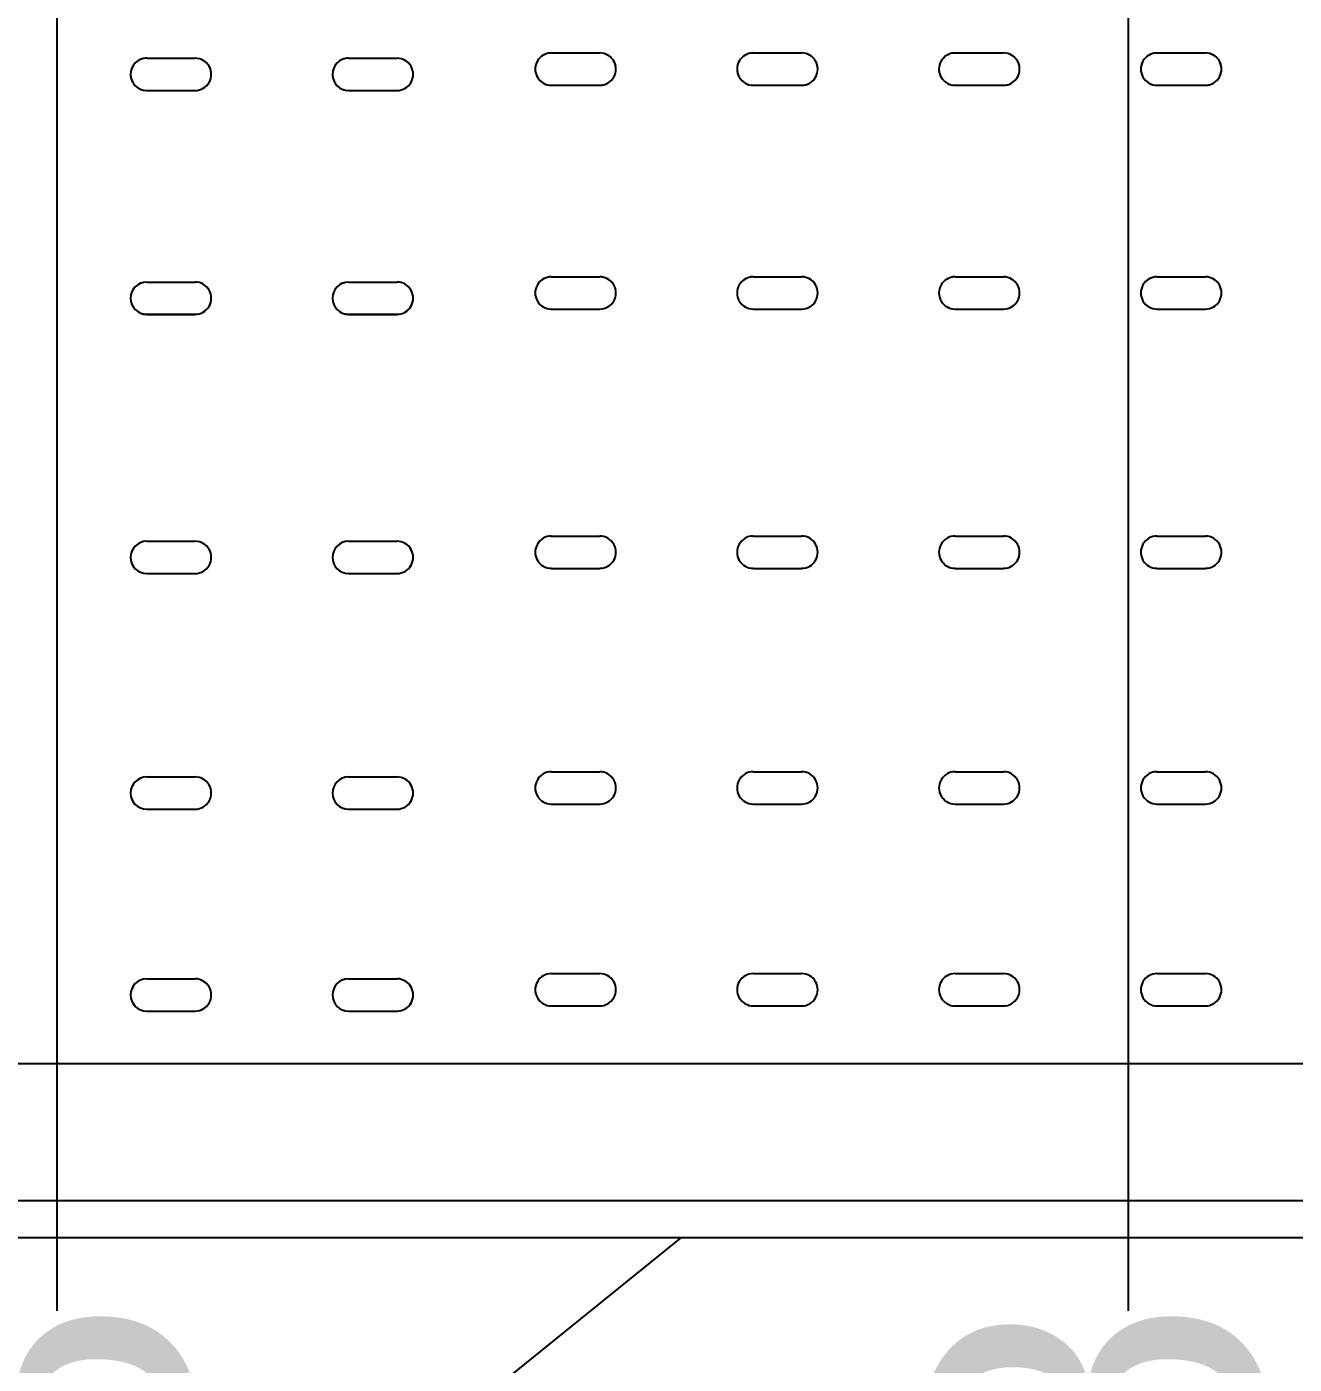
# Model space of a CAD drawing. Extents: x -2975 to 7327, y -1166 to 1029.
# Drawn here: x 477.46 to 515.13, y 864.81 to 904.55 of the extents above; entities that cross this region are included whole.
import ezdxf

# ---------------------------------------------------------------- set-up
doc = ezdxf.new("R2010")
doc.units = 0
doc.header["$PDMODE"] = 34
doc.linetypes.add('XR-Mince$0$Anchor Stor (Ground Floor Plan ) Xref$2$Retail Building ( Ground Floor ) Xref$0$HIDDEN', pattern=[0.375, 0.25, -0.125])
for name, color, linetype in [('E-TEXT-LIGHTING', 7, 'Continuous'), ('HVAC Duct', 5, 'Continuous'), ('M-FIRE FIGHTING-2 INCH', 1, 'Continuous'), ('M-HVAC-BLUE', 5, 'Continuous'), ('XR-Mince$0$EQUIPMENT', 15, 'Continuous'), ('XR-Mince$0$EQUIPMENTS', 15, 'Continuous'), ('XR-Mince$0$fur dashed', 15, 'XR-Mince$0$Anchor Stor (Ground Floor Plan ) Xref$2$Retail Building ( Ground Floor ) Xref$0$HIDDEN'), ('XR-Mince$0$TAXT', 8, 'Continuous')]:
    doc.layers.add(name, color=color, linetype=linetype)
doc.styles.get("Standard").update_dxf_attribs({"font": 'arial.ttf'})
doc.dimstyles.new('ISO-25', dxfattribs={"dimtxt": 10, "dimasz": 2.5, "dimexe": 1.25, "dimexo": 0.625, "dimtad": 0, "dimtxsty": 'Standard', "dimcen": 2.5, "dimadec": 0, "dimazin": 0, "dimtfac": 1, "dimtix": 1, "dimtmove": 0, "dimatfit": 3, "dimfxl": 1, "dimarcsym": 0})

# ---------------------------------------------------------------- blocks, each defined once
blk = doc.blocks.new('XR-Mince$0$A$C27630E02')
at = {"layer": 'XR-Mince$0$EQUIPMENT'}
for p, q in [((0.45, 1.2), (0.45, 0)), ((0.11057, 0.95258), (0.11057, 0.93818)), ((0.11057, 0.95258), (0.11057, 0.93818)), ((0.12017, 0.95258), (0.12017, 0.93818)), ((0.12017, 0.95258), (0.12017, 0.93818)), ((0.1771, 0.95258), (0.1771, 0.93818)), ((0.1771, 0.95258), (0.1771, 0.93818)), ((0.1867, 0.95258), (0.1867, 0.93818)), ((0.1867, 0.95258), (0.1867, 0.93818)), ((0.25413, 0.95258), (0.25413, 0.93818)), ((0.25413, 0.95258), (0.25413, 0.93818)), ((0.26373, 0.95258), (0.26373, 0.93818)), ((0.26373, 0.95258), (0.26373, 0.93818)), ((0.32417, 0.95258), (0.32417, 0.93818)), ((0.32417, 0.95258), (0.32417, 0.93818)), ((0.33377, 0.95258), (0.33377, 0.93818)), ((0.33377, 0.95258), (0.33377, 0.93818)), ((0.38417, 0.95258), (0.38417, 0.93818)), ((0.38417, 0.95258), (0.38417, 0.93818)), ((0.39377, 0.95258), (0.39377, 0.93818)), ((0.39377, 0.95258), (0.39377, 0.93818)), ((0.11057, 0.89258), (0.11057, 0.87818)), ((0.11057, 0.89258), (0.11057, 0.87818)), ((0.12017, 0.89258), (0.12017, 0.87818)), ((0.12017, 0.89258), (0.12017, 0.87818)), ((0.1771, 0.89258), (0.1771, 0.87818)), ((0.1771, 0.89258), (0.1771, 0.87818)), ((0.1867, 0.89258), (0.1867, 0.87818)), ((0.1867, 0.89258), (0.1867, 0.87818)), ((0.25413, 0.89258), (0.25413, 0.87818)), ((0.25413, 0.89258), (0.25413, 0.87818)), ((0.26373, 0.89258), (0.26373, 0.87818)), ((0.26373, 0.89258), (0.26373, 0.87818)), ((0.32417, 0.89258), (0.32417, 0.87818)), ((0.32417, 0.89258), (0.32417, 0.87818)), ((0.33377, 0.89258), (0.33377, 0.87818)), ((0.33377, 0.89258), (0.33377, 0.87818)), ((0.38417, 0.89258), (0.38417, 0.87818)), ((0.38417, 0.89258), (0.38417, 0.87818)), ((0.39377, 0.89258), (0.39377, 0.87818)), ((0.39377, 0.89258), (0.39377, 0.87818)), ((0.10902, 0.83233), (0.10902, 0.81793)), ((0.10902, 0.83233), (0.10902, 0.81793)), ((0.11862, 0.83233), (0.11862, 0.81793)), ((0.11862, 0.83233), (0.11862, 0.81793)), ((0.17555, 0.83233), (0.17555, 0.81793)), ((0.17555, 0.83233), (0.17555, 0.81793)), ((0.18515, 0.83233), (0.18515, 0.81793)), ((0.18515, 0.83233), (0.18515, 0.81793)), ((0.25258, 0.83233), (0.25258, 0.81793)), ((0.25258, 0.83233), (0.25258, 0.81793)), ((0.26218, 0.83233), (0.26218, 0.81793)), ((0.26218, 0.83233), (0.26218, 0.81793)), ((0.32262, 0.83233), (0.32262, 0.81793)), ((0.32262, 0.83233), (0.32262, 0.81793)), ((0.33222, 0.83233), (0.33222, 0.81793)), ((0.33222, 0.83233), (0.33222, 0.81793)), ((0.38262, 0.83233), (0.38262, 0.81793)), ((0.38262, 0.83233), (0.38262, 0.81793)), ((0.39222, 0.83233), (0.39222, 0.81793)), ((0.39222, 0.83233), (0.39222, 0.81793)), ((0.10902, 0.77233), (0.10902, 0.75793)), ((0.10902, 0.77233), (0.10902, 0.75793)), ((0.11862, 0.77233), (0.11862, 0.75793)), ((0.11862, 0.77233), (0.11862, 0.75793)), ((0.17555, 0.77233), (0.17555, 0.75793)), ((0.17555, 0.77233), (0.17555, 0.75793)), ((0.18515, 0.77233), (0.18515, 0.75793)), ((0.18515, 0.77233), (0.18515, 0.75793)), ((0.25258, 0.77233), (0.25258, 0.75793)), ((0.25258, 0.77233), (0.25258, 0.75793)), ((0.26218, 0.77233), (0.26218, 0.75793)), ((0.26218, 0.77233), (0.26218, 0.75793)), ((0.32262, 0.77233), (0.32262, 0.75793)), ((0.32262, 0.77233), (0.32262, 0.75793)), ((0.33222, 0.77233), (0.33222, 0.75793)), ((0.33222, 0.77233), (0.33222, 0.75793)), ((0.38262, 0.77233), (0.38262, 0.75793)), ((0.38262, 0.77233), (0.38262, 0.75793)), ((0.39222, 0.77233), (0.39222, 0.75793)), ((0.39222, 0.77233), (0.39222, 0.75793)), ((0.10902, 0.71233), (0.10902, 0.69793)), ((0.10902, 0.71233), (0.10902, 0.69793)), ((0.11862, 0.71233), (0.11862, 0.69793)), ((0.11862, 0.71233), (0.11862, 0.69793)), ((0.17555, 0.71233), (0.17555, 0.69793)), ((0.17555, 0.71233), (0.17555, 0.69793)), ((0.18515, 0.71233), (0.18515, 0.69793)), ((0.18515, 0.71233), (0.18515, 0.69793)), ((0.25258, 0.71233), (0.25258, 0.69793)), ((0.25258, 0.71233), (0.25258, 0.69793)), ((0.26218, 0.71233), (0.26218, 0.69793)), ((0.26218, 0.71233), (0.26218, 0.69793)), ((0.32262, 0.71233), (0.32262, 0.69793)), ((0.32262, 0.71233), (0.32262, 0.69793)), ((0.33222, 0.71233), (0.33222, 0.69793)), ((0.33222, 0.71233), (0.33222, 0.69793)), ((0.38262, 0.71233), (0.38262, 0.69793)), ((0.38262, 0.71233), (0.38262, 0.69793)), ((0.39222, 0.71233), (0.39222, 0.69793)), ((0.39222, 0.71233), (0.39222, 0.69793)), ((0.10902, 0.65233), (0.10902, 0.63793)), ((0.10902, 0.65233), (0.10902, 0.63793)), ((0.11862, 0.65233), (0.11862, 0.63793)), ((0.11862, 0.65233), (0.11862, 0.63793)), ((0.17555, 0.65233), (0.17555, 0.63793)), ((0.17555, 0.65233), (0.17555, 0.63793)), ((0.18515, 0.65233), (0.18515, 0.63793)), ((0.18515, 0.65233), (0.18515, 0.63793)), ((0.25258, 0.65233), (0.25258, 0.63793)), ((0.25258, 0.65233), (0.25258, 0.63793)), ((0.26218, 0.65233), (0.26218, 0.63793)), ((0.26218, 0.65233), (0.26218, 0.63793)), ((0.32262, 0.65233), (0.32262, 0.63793)), ((0.32262, 0.65233), (0.32262, 0.63793)), ((0.33222, 0.65233), (0.33222, 0.63793)), ((0.33222, 0.65233), (0.33222, 0.63793)), ((0.38262, 0.65233), (0.38262, 0.63793)), ((0.38262, 0.65233), (0.38262, 0.63793)), ((0.39222, 0.65233), (0.39222, 0.63793)), ((0.39222, 0.65233), (0.39222, 0.63793))]:
    blk.add_line(p, q, dxfattribs=at)
at = {"layer": 'XR-Mince$0$EQUIPMENT', "extrusion": (0, 0, -1)}
for centre, major_axis, start_param, end_param in [((0.11537, 0.95258), (0.00339, 0.00339), 3.926991, 7.068583), ((0.11537, 0.95258), (0.00339, 0.00339), 3.926991, 7.068583), ((0.1819, 0.95258), (0.00339, 0.00339), 3.926991, 7.068583), ((0.1819, 0.95258), (0.00339, 0.00339), 3.926991, 7.068583), ((0.25893, 0.95258), (0.00339, 0.00339), 3.926991, 7.068583), ((0.25893, 0.95258), (0.00339, 0.00339), 3.926991, 7.068583), ((0.32897, 0.95258), (0.00339, 0.00339), 3.926991, 7.068583), ((0.32897, 0.95258), (0.00339, 0.00339), 3.926991, 7.068583), ((0.38897, 0.95258), (0.00339, 0.00339), 3.926991, 7.068583), ((0.38897, 0.95258), (0.00339, 0.00339), 3.926991, 7.068583), ((0.11537, 0.93818), (0.00339, 0.00339), 0.785398, 3.926991), ((0.11537, 0.93818), (0.00339, 0.00339), 0.785398, 3.926991), ((0.1819, 0.93818), (0.00339, 0.00339), 0.785398, 3.926991), ((0.1819, 0.93818), (0.00339, 0.00339), 0.785398, 3.926991), ((0.25893, 0.93818), (0.00339, 0.00339), 0.785398, 3.926991), ((0.25893, 0.93818), (0.00339, 0.00339), 0.785398, 3.926991), ((0.32897, 0.93818), (0.00339, 0.00339), 0.785398, 3.926991), ((0.32897, 0.93818), (0.00339, 0.00339), 0.785398, 3.926991), ((0.38897, 0.93818), (0.00339, 0.00339), 0.785398, 3.926991), ((0.38897, 0.93818), (0.00339, 0.00339), 0.785398, 3.926991), ((0.11537, 0.89258), (0.00339, 0.00339), 3.926991, 7.068583), ((0.11537, 0.89258), (0.00339, 0.00339), 3.926991, 7.068583), ((0.1819, 0.89258), (0.00339, 0.00339), 3.926991, 7.068583), ((0.1819, 0.89258), (0.00339, 0.00339), 3.926991, 7.068583), ((0.25893, 0.89258), (0.00339, 0.00339), 3.926991, 7.068583), ((0.25893, 0.89258), (0.00339, 0.00339), 3.926991, 7.068583), ((0.32897, 0.89258), (0.00339, 0.00339), 3.926991, 7.068583), ((0.32897, 0.89258), (0.00339, 0.00339), 3.926991, 7.068583), ((0.38897, 0.89258), (0.00339, 0.00339), 3.926991, 7.068583), ((0.38897, 0.89258), (0.00339, 0.00339), 3.926991, 7.068583), ((0.11537, 0.87818), (0.00339, 0.00339), 0.785398, 3.926991), ((0.11537, 0.87818), (0.00339, 0.00339), 0.785398, 3.926991), ((0.1819, 0.87818), (0.00339, 0.00339), 0.785398, 3.926991), ((0.1819, 0.87818), (0.00339, 0.00339), 0.785398, 3.926991), ((0.25893, 0.87818), (0.00339, 0.00339), 0.785398, 3.926991), ((0.25893, 0.87818), (0.00339, 0.00339), 0.785398, 3.926991), ((0.32897, 0.87818), (0.00339, 0.00339), 0.785398, 3.926991), ((0.32897, 0.87818), (0.00339, 0.00339), 0.785398, 3.926991), ((0.38897, 0.87818), (0.00339, 0.00339), 0.785398, 3.926991), ((0.38897, 0.87818), (0.00339, 0.00339), 0.785398, 3.926991), ((0.11382, 0.83233), (-0.00339, 0.00339), 5.497787, 8.63938), ((0.11382, 0.83233), (-0.00339, 0.00339), 5.497787, 8.63938), ((0.18035, 0.83233), (-0.00339, 0.00339), 5.497787, 8.63938), ((0.18035, 0.83233), (-0.00339, 0.00339), 5.497787, 8.63938), ((0.25738, 0.83233), (-0.00339, 0.00339), 5.497787, 8.63938), ((0.25738, 0.83233), (-0.00339, 0.00339), 5.497787, 8.63938), ((0.32742, 0.83233), (-0.00339, 0.00339), 5.497787, 8.63938), ((0.32742, 0.83233), (-0.00339, 0.00339), 5.497787, 8.63938), ((0.38742, 0.83233), (-0.00339, 0.00339), 5.497787, 8.63938), ((0.38742, 0.83233), (-0.00339, 0.00339), 5.497787, 8.63938), ((0.11382, 0.81793), (-0.00339, 0.00339), 2.356194, 5.497787), ((0.11382, 0.81793), (-0.00339, 0.00339), 2.356194, 5.497787), ((0.18035, 0.81793), (-0.00339, 0.00339), 2.356194, 5.497787), ((0.18035, 0.81793), (-0.00339, 0.00339), 2.356194, 5.497787), ((0.25738, 0.81793), (-0.00339, 0.00339), 2.356194, 5.497787), ((0.25738, 0.81793), (-0.00339, 0.00339), 2.356194, 5.497787), ((0.32742, 0.81793), (-0.00339, 0.00339), 2.356194, 5.497787), ((0.32742, 0.81793), (-0.00339, 0.00339), 2.356194, 5.497787), ((0.38742, 0.81793), (-0.00339, 0.00339), 2.356194, 5.497787), ((0.38742, 0.81793), (-0.00339, 0.00339), 2.356194, 5.497787), ((0.11382, 0.77233), (-0.00339, 0.00339), 5.497787, 8.63938), ((0.11382, 0.77233), (-0.00339, 0.00339), 5.497787, 8.63938), ((0.18035, 0.77233), (-0.00339, 0.00339), 5.497787, 8.63938), ((0.18035, 0.77233), (-0.00339, 0.00339), 5.497787, 8.63938), ((0.25738, 0.77233), (-0.00339, 0.00339), 5.497787, 8.63938), ((0.25738, 0.77233), (-0.00339, 0.00339), 5.497787, 8.63938), ((0.32742, 0.77233), (-0.00339, 0.00339), 5.497787, 8.63938), ((0.32742, 0.77233), (-0.00339, 0.00339), 5.497787, 8.63938), ((0.38742, 0.77233), (-0.00339, 0.00339), 5.497787, 8.63938), ((0.38742, 0.77233), (-0.00339, 0.00339), 5.497787, 8.63938), ((0.11382, 0.75793), (0.00339, 0.00339), 0.785398, 3.926991), ((0.11382, 0.75793), (0.00339, 0.00339), 0.785398, 3.926991), ((0.18035, 0.75793), (0.00339, 0.00339), 0.785398, 3.926991), ((0.18035, 0.75793), (0.00339, 0.00339), 0.785398, 3.926991), ((0.25738, 0.75793), (0.00339, 0.00339), 0.785398, 3.926991), ((0.25738, 0.75793), (0.00339, 0.00339), 0.785398, 3.926991), ((0.32742, 0.75793), (0.00339, 0.00339), 0.785398, 3.926991), ((0.32742, 0.75793), (0.00339, 0.00339), 0.785398, 3.926991), ((0.38742, 0.75793), (0.00339, 0.00339), 0.785398, 3.926991), ((0.38742, 0.75793), (0.00339, 0.00339), 0.785398, 3.926991), ((0.11382, 0.71233), (-0.00339, 0.00339), 5.497787, 8.63938), ((0.11382, 0.71233), (-0.00339, 0.00339), 5.497787, 8.63938), ((0.18035, 0.71233), (-0.00339, 0.00339), 5.497787, 8.63938), ((0.18035, 0.71233), (-0.00339, 0.00339), 5.497787, 8.63938), ((0.25738, 0.71233), (-0.00339, 0.00339), 5.497787, 8.63938), ((0.25738, 0.71233), (-0.00339, 0.00339), 5.497787, 8.63938), ((0.32742, 0.71233), (-0.00339, 0.00339), 5.497787, 8.63938), ((0.32742, 0.71233), (-0.00339, 0.00339), 5.497787, 8.63938), ((0.38742, 0.71233), (-0.00339, 0.00339), 5.497787, 8.63938), ((0.38742, 0.71233), (-0.00339, 0.00339), 5.497787, 8.63938), ((0.11382, 0.69793), (-0.00339, 0.00339), 2.356194, 5.497787), ((0.11382, 0.69793), (-0.00339, 0.00339), 2.356194, 5.497787), ((0.18035, 0.69793), (-0.00339, 0.00339), 2.356194, 5.497787), ((0.18035, 0.69793), (-0.00339, 0.00339), 2.356194, 5.497787), ((0.25738, 0.69793), (-0.00339, 0.00339), 2.356194, 5.497787), ((0.25738, 0.69793), (-0.00339, 0.00339), 2.356194, 5.497787), ((0.32742, 0.69793), (-0.00339, 0.00339), 2.356194, 5.497787), ((0.32742, 0.69793), (-0.00339, 0.00339), 2.356194, 5.497787), ((0.38742, 0.69793), (-0.00339, 0.00339), 2.356194, 5.497787), ((0.38742, 0.69793), (-0.00339, 0.00339), 2.356194, 5.497787), ((0.11382, 0.65233), (-0.00339, 0.00339), 5.497787, 8.63938), ((0.11382, 0.65233), (-0.00339, 0.00339), 5.497787, 8.63938), ((0.18035, 0.65233), (-0.00339, 0.00339), 5.497787, 8.63938), ((0.18035, 0.65233), (-0.00339, 0.00339), 5.497787, 8.63938), ((0.25738, 0.65233), (-0.00339, 0.00339), 5.497787, 8.63938), ((0.25738, 0.65233), (-0.00339, 0.00339), 5.497787, 8.63938), ((0.32742, 0.65233), (-0.00339, 0.00339), 5.497787, 8.63938), ((0.32742, 0.65233), (-0.00339, 0.00339), 5.497787, 8.63938), ((0.38742, 0.65233), (-0.00339, 0.00339), 5.497787, 8.63938), ((0.38742, 0.65233), (-0.00339, 0.00339), 5.497787, 8.63938), ((0.11382, 0.63793), (-0.00339, 0.00339), 2.356194, 5.497787), ((0.11382, 0.63793), (-0.00339, 0.00339), 2.356194, 5.497787), ((0.18035, 0.63793), (-0.00339, 0.00339), 2.356194, 5.497787), ((0.18035, 0.63793), (-0.00339, 0.00339), 2.356194, 5.497787), ((0.25738, 0.63793), (-0.00339, 0.00339), 2.356194, 5.497787), ((0.25738, 0.63793), (-0.00339, 0.00339), 2.356194, 5.497787), ((0.32742, 0.63793), (-0.00339, 0.00339), 2.356194, 5.497787), ((0.32742, 0.63793), (-0.00339, 0.00339), 2.356194, 5.497787), ((0.38742, 0.63793), (-0.00339, 0.00339), 2.356194, 5.497787), ((0.38742, 0.63793), (-0.00339, 0.00339), 2.356194, 5.497787)]:
    blk.add_ellipse(centre, major_axis=major_axis, ratio=1, start_param=start_param, end_param=end_param, dxfattribs=at)
blk = doc.blocks.new('XR-Mince$0$Equipment')
at = {"layer": 'XR-Mince$0$EQUIPMENTS', "linetype": 'ByBlock'}
for p, q in [((481.028, 896.968, 0), (482.468, 896.968, 0)), ((481.028, 896.968, 0), (482.468, 896.968, 0)), ((487.028, 896.968, 0), (488.468, 896.968, 0)), ((487.028, 896.968, 0), (488.468, 896.968, 0)), ((493.054, 897.123, 0), (494.494, 897.123, 0)), ((493.054, 897.123, 0), (494.494, 897.123, 0)), ((499.054, 897.123, 0), (500.494, 897.123, 0)), ((499.054, 897.123, 0), (500.494, 897.123, 0)), ((505.054, 897.123, 0), (506.494, 897.123, 0)), ((505.054, 897.123, 0), (506.494, 897.123, 0)), ((511.054, 897.123, 0), (512.494, 897.123, 0)), ((511.054, 897.123, 0), (512.494, 897.123, 0)), ((481.028, 896.008, 0), (482.468, 896.008, 0)), ((481.028, 896.008, 0), (482.468, 896.008, 0)), ((487.028, 896.008, 0), (488.468, 896.008, 0)), ((487.028, 896.008, 0), (488.468, 896.008, 0)), ((493.054, 896.163, 0), (494.494, 896.163, 0)), ((493.054, 896.163, 0), (494.494, 896.163, 0)), ((499.054, 896.163, 0), (500.494, 896.163, 0)), ((499.054, 896.163, 0), (500.494, 896.163, 0)), ((505.054, 896.163, 0), (506.494, 896.163, 0)), ((505.054, 896.163, 0), (506.494, 896.163, 0)), ((511.054, 896.163, 0), (512.494, 896.163, 0)), ((511.054, 896.163, 0), (512.494, 896.163, 0)), ((481.028, 889.264, 0), (482.468, 889.264, 0)), ((481.028, 889.264, 0), (482.468, 889.264, 0)), ((487.028, 889.264, 0), (488.468, 889.264, 0)), ((487.028, 889.264, 0), (488.468, 889.264, 0)), ((493.054, 889.419, 0), (494.494, 889.419, 0)), ((493.054, 889.419, 0), (494.494, 889.419, 0)), ((499.054, 889.419, 0), (500.494, 889.419, 0)), ((499.054, 889.419, 0), (500.494, 889.419, 0)), ((505.054, 889.419, 0), (506.494, 889.419, 0)), ((505.054, 889.419, 0), (506.494, 889.419, 0)), ((511.054, 889.419, 0), (512.494, 889.419, 0)), ((511.054, 889.419, 0), (512.494, 889.419, 0)), ((493.054, 888.459, 0), (494.494, 888.459, 0)), ((493.054, 888.459, 0), (494.494, 888.459, 0)), ((499.054, 888.459, 0), (500.494, 888.459, 0)), ((499.054, 888.459, 0), (500.494, 888.459, 0)), ((505.054, 888.459, 0), (506.494, 888.459, 0)), ((505.054, 888.459, 0), (506.494, 888.459, 0)), ((511.054, 888.459, 0), (512.494, 888.459, 0)), ((511.054, 888.459, 0), (512.494, 888.459, 0)), ((481.028, 888.304, 0), (482.468, 888.304, 0)), ((481.028, 888.304, 0), (482.468, 888.304, 0)), ((487.028, 888.304, 0), (488.468, 888.304, 0)), ((487.028, 888.304, 0), (488.468, 888.304, 0)), ((481.028, 882.26, 0), (482.468, 882.26, 0)), ((481.028, 882.26, 0), (482.468, 882.26, 0)), ((487.028, 882.26, 0), (488.468, 882.26, 0)), ((487.028, 882.26, 0), (488.468, 882.26, 0)), ((493.054, 882.415, 0), (494.494, 882.415, 0)), ((493.054, 882.415, 0), (494.494, 882.415, 0)), ((499.054, 882.415, 0), (500.494, 882.415, 0)), ((499.054, 882.415, 0), (500.494, 882.415, 0)), ((505.054, 882.415, 0), (506.494, 882.415, 0)), ((505.054, 882.415, 0), (506.494, 882.415, 0)), ((511.054, 882.415, 0), (512.494, 882.415, 0)), ((511.054, 882.415, 0), (512.494, 882.415, 0)), ((481.028, 881.3, 0), (482.468, 881.3, 0)), ((481.028, 881.3, 0), (482.468, 881.3, 0)), ((487.028, 881.3, 0), (488.468, 881.3, 0)), ((487.028, 881.3, 0), (488.468, 881.3, 0)), ((493.054, 881.455, 0), (494.494, 881.455, 0)), ((493.054, 881.455, 0), (494.494, 881.455, 0)), ((499.054, 881.455, 0), (500.494, 881.455, 0)), ((499.054, 881.455, 0), (500.494, 881.455, 0)), ((505.054, 881.455, 0), (506.494, 881.455, 0)), ((505.054, 881.455, 0), (506.494, 881.455, 0)), ((511.054, 881.455, 0), (512.494, 881.455, 0)), ((511.054, 881.455, 0), (512.494, 881.455, 0)), ((481.028, 876.26, 0), (482.468, 876.26, 0)), ((481.028, 876.26, 0), (482.468, 876.26, 0)), ((487.028, 876.26, 0), (488.468, 876.26, 0)), ((487.028, 876.26, 0), (488.468, 876.26, 0)), ((493.054, 876.415, 0), (494.494, 876.415, 0)), ((493.054, 876.415, 0), (494.494, 876.415, 0)), ((499.054, 876.415, 0), (500.494, 876.415, 0)), ((499.054, 876.415, 0), (500.494, 876.415, 0)), ((505.054, 876.415, 0), (506.494, 876.415, 0)), ((505.054, 876.415, 0), (506.494, 876.415, 0)), ((511.054, 876.415, 0), (512.494, 876.415, 0)), ((511.054, 876.415, 0), (512.494, 876.415, 0)), ((481.028, 875.3, 0), (482.468, 875.3, 0)), ((481.028, 875.3, 0), (482.468, 875.3, 0)), ((487.028, 875.3, 0), (488.468, 875.3, 0)), ((487.028, 875.3, 0), (488.468, 875.3, 0)), ((493.054, 875.455, 0), (494.494, 875.455, 0)), ((493.054, 875.455, 0), (494.494, 875.455, 0)), ((499.054, 875.455, 0), (500.494, 875.455, 0)), ((499.054, 875.455, 0), (500.494, 875.455, 0)), ((505.054, 875.455, 0), (506.494, 875.455, 0)), ((505.054, 875.455, 0), (506.494, 875.455, 0)), ((511.054, 875.455, 0), (512.494, 875.455, 0)), ((511.054, 875.455, 0), (512.494, 875.455, 0)), ((456.287, 869.677, 0), (576.287, 869.677, 0))]:
    blk.add_line(p, q, dxfattribs=at)
for centre, major_axis, start_param, end_param in [((481.028, 896.488, 0), (-0.339, -0.339), 3.926991, 7.068583), ((481.028, 896.488, 0), (-0.339, -0.339), 3.926991, 7.068583), ((482.468, 896.488, 0), (-0.339, -0.339), 0.785398, 3.926991), ((482.468, 896.488, 0), (-0.339, -0.339), 0.785398, 3.926991), ((487.028, 896.488, 0), (-0.339, -0.339), 3.926991, 7.068583), ((487.028, 896.488, 0), (-0.339, -0.339), 3.926991, 7.068583), ((488.468, 896.488, 0), (-0.339, -0.339), 0.785398, 3.926991), ((488.468, 896.488, 0), (-0.339, -0.339), 0.785398, 3.926991), ((493.054, 896.643, 0), (-0.339, 0.339), 5.497787, 8.63938), ((493.054, 896.643, 0), (-0.339, 0.339), 5.497787, 8.63938), ((494.494, 896.643, 0), (-0.339, 0.339), 2.356194, 5.497787), ((494.494, 896.643, 0), (-0.339, 0.339), 2.356194, 5.497787), ((499.054, 896.643, 0), (-0.339, 0.339), 5.497787, 8.63938), ((499.054, 896.643, 0), (-0.339, 0.339), 5.497787, 8.63938), ((500.494, 896.643, 0), (-0.339, -0.339), 0.785398, 3.926991), ((500.494, 896.643, 0), (-0.339, -0.339), 0.785398, 3.926991), ((505.054, 896.643, 0), (-0.339, 0.339), 5.497787, 8.63938), ((505.054, 896.643, 0), (-0.339, 0.339), 5.497787, 8.63938), ((506.494, 896.643, 0), (-0.339, 0.339), 2.356194, 5.497787), ((506.494, 896.643, 0), (-0.339, 0.339), 2.356194, 5.497787), ((511.054, 896.643, 0), (-0.339, 0.339), 5.497787, 8.63938), ((511.054, 896.643, 0), (-0.339, 0.339), 5.497787, 8.63938), ((512.494, 896.643, 0), (-0.339, 0.339), 2.356194, 5.497787), ((512.494, 896.643, 0), (-0.339, 0.339), 2.356194, 5.497787), ((481.028, 888.784, 0), (-0.339, -0.339), 3.926991, 7.068583), ((481.028, 888.784, 0), (-0.339, -0.339), 3.926991, 7.068583), ((482.468, 888.784, 0), (-0.339, -0.339), 0.785398, 3.926991), ((482.468, 888.784, 0), (-0.339, -0.339), 0.785398, 3.926991), ((487.028, 888.784, 0), (-0.339, -0.339), 3.926991, 7.068583), ((487.028, 888.784, 0), (-0.339, -0.339), 3.926991, 7.068583), ((488.468, 888.784, 0), (-0.339, -0.339), 0.785398, 3.926991), ((488.468, 888.784, 0), (-0.339, -0.339), 0.785398, 3.926991), ((493.054, 888.939, 0), (-0.339, 0.339), 5.497787, 8.63938), ((493.054, 888.939, 0), (-0.339, 0.339), 5.497787, 8.63938), ((494.494, 888.939, 0), (-0.339, 0.339), 2.356194, 5.497787), ((494.494, 888.939, 0), (-0.339, 0.339), 2.356194, 5.497787), ((499.054, 888.939, 0), (-0.339, 0.339), 5.497787, 8.63938), ((499.054, 888.939, 0), (-0.339, 0.339), 5.497787, 8.63938), ((500.494, 888.939, 0), (-0.339, -0.339), 0.785398, 3.926991), ((500.494, 888.939, 0), (-0.339, -0.339), 0.785398, 3.926991), ((505.054, 888.939, 0), (-0.339, 0.339), 5.497787, 8.63938), ((505.054, 888.939, 0), (-0.339, 0.339), 5.497787, 8.63938), ((506.494, 888.939, 0), (-0.339, 0.339), 2.356194, 5.497787), ((506.494, 888.939, 0), (-0.339, 0.339), 2.356194, 5.497787), ((511.054, 888.939, 0), (-0.339, 0.339), 5.497787, 8.63938), ((511.054, 888.939, 0), (-0.339, 0.339), 5.497787, 8.63938), ((512.494, 888.939, 0), (-0.339, 0.339), 2.356194, 5.497787), ((512.494, 888.939, 0), (-0.339, 0.339), 2.356194, 5.497787), ((481.028, 881.78, 0), (-0.339, -0.339), 3.926991, 7.068583), ((481.028, 881.78, 0), (-0.339, -0.339), 3.926991, 7.068583), ((482.468, 881.78, 0), (-0.339, -0.339), 0.785398, 3.926991), ((482.468, 881.78, 0), (-0.339, -0.339), 0.785398, 3.926991), ((487.028, 881.78, 0), (-0.339, -0.339), 3.926991, 7.068583), ((487.028, 881.78, 0), (-0.339, -0.339), 3.926991, 7.068583), ((488.468, 881.78, 0), (-0.339, -0.339), 0.785398, 3.926991), ((488.468, 881.78, 0), (-0.339, -0.339), 0.785398, 3.926991), ((493.054, 881.935, 0), (-0.339, 0.339), 5.497787, 8.63938), ((493.054, 881.935, 0), (-0.339, 0.339), 5.497787, 8.63938), ((494.494, 881.935, 0), (-0.339, 0.339), 2.356194, 5.497787), ((494.494, 881.935, 0), (-0.339, 0.339), 2.356194, 5.497787), ((499.054, 881.935, 0), (-0.339, 0.339), 5.497787, 8.63938), ((499.054, 881.935, 0), (-0.339, 0.339), 5.497787, 8.63938), ((500.494, 881.935, 0), (-0.339, -0.339), 0.785398, 3.926991), ((500.494, 881.935, 0), (-0.339, -0.339), 0.785398, 3.926991), ((505.054, 881.935, 0), (-0.339, 0.339), 5.497787, 8.63938), ((505.054, 881.935, 0), (-0.339, 0.339), 5.497787, 8.63938), ((506.494, 881.935, 0), (-0.339, 0.339), 2.356194, 5.497787), ((506.494, 881.935, 0), (-0.339, 0.339), 2.356194, 5.497787), ((511.054, 881.935, 0), (-0.339, 0.339), 5.497787, 8.63938), ((511.054, 881.935, 0), (-0.339, 0.339), 5.497787, 8.63938), ((512.494, 881.935, 0), (-0.339, 0.339), 2.356194, 5.497787), ((512.494, 881.935, 0), (-0.339, 0.339), 2.356194, 5.497787), ((481.028, 875.78, 0), (-0.339, -0.339), 3.926991, 7.068583), ((481.028, 875.78, 0), (-0.339, -0.339), 3.926991, 7.068583), ((482.468, 875.78, 0), (-0.339, -0.339), 0.785398, 3.926991), ((482.468, 875.78, 0), (-0.339, -0.339), 0.785398, 3.926991), ((487.028, 875.78, 0), (-0.339, -0.339), 3.926991, 7.068583), ((487.028, 875.78, 0), (-0.339, -0.339), 3.926991, 7.068583), ((488.468, 875.78, 0), (-0.339, -0.339), 0.785398, 3.926991), ((488.468, 875.78, 0), (-0.339, -0.339), 0.785398, 3.926991), ((493.054, 875.935, 0), (-0.339, 0.339), 5.497787, 8.63938), ((493.054, 875.935, 0), (-0.339, 0.339), 5.497787, 8.63938), ((494.494, 875.935, 0), (-0.339, 0.339), 2.356194, 5.497787), ((494.494, 875.935, 0), (-0.339, 0.339), 2.356194, 5.497787), ((499.054, 875.935, 0), (-0.339, 0.339), 5.497787, 8.63938), ((499.054, 875.935, 0), (-0.339, 0.339), 5.497787, 8.63938), ((500.494, 875.935, 0), (-0.339, -0.339), 0.785398, 3.926991), ((500.494, 875.935, 0), (-0.339, -0.339), 0.785398, 3.926991), ((505.054, 875.935, 0), (-0.339, 0.339), 5.497787, 8.63938), ((505.054, 875.935, 0), (-0.339, 0.339), 5.497787, 8.63938), ((506.494, 875.935, 0), (-0.339, 0.339), 2.356194, 5.497787), ((506.494, 875.935, 0), (-0.339, 0.339), 2.356194, 5.497787), ((511.054, 875.935, 0), (-0.339, 0.339), 5.497787, 8.63938), ((511.054, 875.935, 0), (-0.339, 0.339), 5.497787, 8.63938), ((512.494, 875.935, 0), (-0.339, 0.339), 2.356194, 5.497787), ((512.494, 875.935, 0), (-0.339, 0.339), 2.356194, 5.497787)]:
    blk.add_ellipse(centre, major_axis=major_axis, ratio=1, start_param=start_param, end_param=end_param, dxfattribs=at)
at = {"layer": 'XR-Mince$0$EQUIPMENTS', "linetype": 'ByBlock', "xscale": -99.99999999999997, "yscale": 99.99999999999997, "zscale": 100, "rotation": 89.99999999999905}
blk.add_blockref('XR-Mince$0$A$C27630E02', (576.287, 914.677, 0), dxfattribs=at)
blk = doc.blocks.new('XR-Mince')
at = {"layer": 'XR-Mince$0$fur dashed'}
for p, q in [((481.028, 903.62, 0), (482.468, 903.62, 0)), ((481.028, 903.62, 0), (482.468, 903.62, 0)), ((487.028, 903.62, 0), (488.468, 903.62, 0)), ((487.028, 903.62, 0), (488.468, 903.62, 0)), ((493.054, 903.775, 0), (494.494, 903.775, 0)), ((493.054, 903.775, 0), (494.494, 903.775, 0)), ((499.054, 903.775, 0), (500.494, 903.775, 0)), ((499.054, 903.775, 0), (500.494, 903.775, 0)), ((505.054, 903.775, 0), (506.494, 903.775, 0)), ((505.054, 903.775, 0), (506.494, 903.775, 0)), ((511.054, 903.775, 0), (512.494, 903.775, 0)), ((511.054, 903.775, 0), (512.494, 903.775, 0)), ((493.054, 902.815, 0), (494.494, 902.815, 0)), ((493.054, 902.815, 0), (494.494, 902.815, 0)), ((499.054, 902.815, 0), (500.494, 902.815, 0)), ((499.054, 902.815, 0), (500.494, 902.815, 0)), ((505.054, 902.815, 0), (506.494, 902.815, 0)), ((505.054, 902.815, 0), (506.494, 902.815, 0)), ((511.054, 902.815, 0), (512.494, 902.815, 0)), ((511.054, 902.815, 0), (512.494, 902.815, 0)), ((481.028, 902.66, 0), (482.468, 902.66, 0)), ((481.028, 902.66, 0), (482.468, 902.66, 0)), ((487.028, 902.66, 0), (488.468, 902.66, 0)), ((487.028, 902.66, 0), (488.468, 902.66, 0))]:
    blk.add_line(p, q, dxfattribs=at)
for centre, major_axis, start_param, end_param in [((481.028, 903.14, 0), (-0.339, -0.339), 3.926991, 7.068583), ((481.028, 903.14, 0), (-0.339, -0.339), 3.926991, 7.068583), ((482.468, 903.14, 0), (-0.339, -0.339), 0.785398, 3.926991), ((482.468, 903.14, 0), (-0.339, -0.339), 0.785398, 3.926991), ((487.028, 903.14, 0), (-0.339, -0.339), 3.926991, 7.068583), ((487.028, 903.14, 0), (-0.339, -0.339), 3.926991, 7.068583), ((488.468, 903.14, 0), (-0.339, -0.339), 0.785398, 3.926991), ((488.468, 903.14, 0), (-0.339, -0.339), 0.785398, 3.926991), ((493.054, 903.295, 0), (-0.339, 0.339), 5.497787, 8.63938), ((493.054, 903.295, 0), (-0.339, 0.339), 5.497787, 8.63938), ((494.494, 903.295, 0), (-0.339, 0.339), 2.356194, 5.497787), ((494.494, 903.295, 0), (-0.339, 0.339), 2.356194, 5.497787), ((499.054, 903.295, 0), (-0.339, 0.339), 5.497787, 8.63938), ((499.054, 903.295, 0), (-0.339, 0.339), 5.497787, 8.63938), ((500.494, 903.295, 0), (-0.339, -0.339), 0.785398, 3.926991), ((500.494, 903.295, 0), (-0.339, -0.339), 0.785398, 3.926991), ((505.054, 903.295, 0), (-0.339, 0.339), 5.497787, 8.63938), ((505.054, 903.295, 0), (-0.339, 0.339), 5.497787, 8.63938), ((506.494, 903.295, 0), (-0.339, 0.339), 2.356194, 5.497787), ((506.494, 903.295, 0), (-0.339, 0.339), 2.356194, 5.497787), ((511.054, 903.295, 0), (-0.339, 0.339), 5.497787, 8.63938), ((511.054, 903.295, 0), (-0.339, 0.339), 5.497787, 8.63938), ((512.494, 903.295, 0), (-0.339, 0.339), 2.356194, 5.497787), ((512.494, 903.295, 0), (-0.339, 0.339), 2.356194, 5.497787)]:
    blk.add_ellipse(centre, major_axis=major_axis, ratio=1, start_param=start_param, end_param=end_param, dxfattribs=at)
at = {"layer": 'XR-Mince$0$TAXT'}
blk.add_blockref('XR-Mince$0$Equipment', (0, 0), dxfattribs=at)
blk = doc.blocks.new('*D79')
at = {"layer": 'Defpoints', "color": 0, "transparency": 16777216}
for p in [(510.197, 917.714), (561.631, 917.714), (501.368, 773.237)]:
    blk.add_point(p, dxfattribs=at)
at = {"layer": 'M-FIRE FIGHTING-2 INCH', "color": 0, "lineweight": -2, "transparency": 16777216}
for p, q in [((561.006, 917.714), (508.947, 917.714)), ((510.197, 915.214), (510.197, 866.397)), ((510.197, 775.737), (510.197, 824.554)), ((501.993, 773.237), (511.447, 773.237))]:
    blk.add_line(p, q, dxfattribs=at)
at = {"layer": 'M-FIRE FIGHTING-2 INCH', "color": 0, "transparency": 16777216}
for points in [[(509.78, 915.214), (510.614, 915.214), (510.197, 917.714)], [(509.78, 775.737), (510.614, 775.737), (510.197, 773.237)]]:
    blk.add_solid(points, dxfattribs=at)
at = {"layer": 'M-FIRE FIGHTING-2 INCH', "color": 0, "transparency": 16777216, "insert": (510.197, 845.476), "char_height": 10, "attachment_point": 5, "rotation": 90}
blk.add_mtext('144,48', dxfattribs=at)
blk = doc.blocks.new('*D80')
at = {"layer": 'Defpoints', "color": 0, "transparency": 16777216}
for p in [(378.461, 917.714), (478.36, 917.714), (486.522, 773.237)]:
    blk.add_point(p, dxfattribs=at)
at = {"layer": 'M-FIRE FIGHTING-2 INCH', "color": 0, "lineweight": -2, "transparency": 16777216}
for p, q in [((379.086, 917.714), (479.61, 917.714)), ((478.36, 915.214), (478.36, 866.397)), ((478.36, 775.737), (478.36, 824.554)), ((485.897, 773.237), (477.11, 773.237))]:
    blk.add_line(p, q, dxfattribs=at)
at = {"layer": 'M-FIRE FIGHTING-2 INCH', "color": 0, "transparency": 16777216}
for points in [[(477.943, 915.214), (478.776, 915.214), (478.36, 917.714)], [(477.943, 775.737), (478.776, 775.737), (478.36, 773.237)]]:
    blk.add_solid(points, dxfattribs=at)
at = {"layer": 'M-FIRE FIGHTING-2 INCH', "color": 0, "transparency": 16777216, "insert": (478.36, 845.476), "char_height": 10, "attachment_point": 5, "rotation": 90}
blk.add_mtext('144,48', dxfattribs=at)
blk = doc.blocks.new('pf')
at = {"layer": 'HVAC Duct', "color": 2}
for p, q in [((432.49971, -31.04912), (433.32854, -31.71788)), ((430.56418, -31.71788), (433.97128, -31.71788)), ((430.56418, -31.77788), (433.97128, -31.77788))]:
    blk.add_line(p, q, dxfattribs=at)

msp = doc.modelspace()

# ---------------------------------------------------------------- block references
at = {"layer": 'E-TEXT-LIGHTING'}
msp.add_blockref('XR-Mince', (0, 0), dxfattribs=at)

# ---------------------------------------------------------------- next in the draw order: block references
at = {"layer": 'M-HVAC-BLUE', "xscale": -86.18239858312988, "yscale": 86.18239858312988, "zscale": 86.18239858312688, "rotation": 180.0000014878832}
msp.add_blockref('pf', (-36848.367, -1864.954), dxfattribs=at)

# ---------------------------------------------------------------- next in the draw order: dimensions: what is measured, and where the dimension line sits
at = {"layer": 'M-FIRE FIGHTING-2 INCH', "color": 32, "true_color": 0xcd6928}
for base, p1, p2, picture, middle in [((478.36, 917.714), (486.522, 773.237), (378.461, 917.714), '*D80', (478.36, 845.476)), ((510.197, 917.714), (501.368, 773.237), (561.631, 917.714), '*D79', (510.197, 845.476))]:
    dim = msp.add_linear_dim(base=base, p1=p1, p2=p2, angle=90, dimstyle='ISO-25', dxfattribs=at)
    dim.commit()
    dim.dimension.update_dxf_attribs({"geometry": picture, "text_midpoint": middle})

doc.saveas('drawing.dxf')
